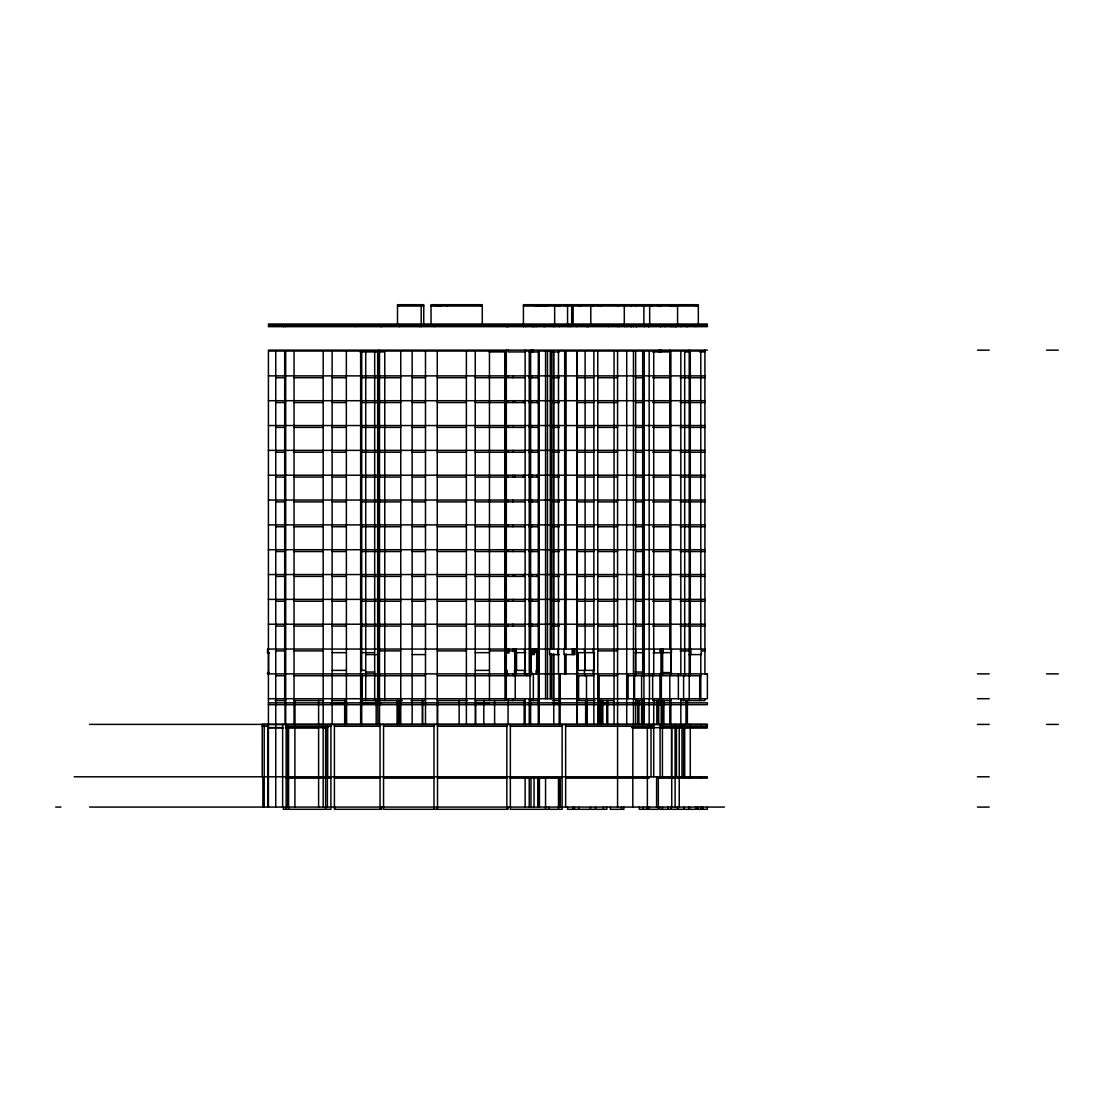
<?xml version="1.0" encoding="UTF-8"?>
<svg xmlns="http://www.w3.org/2000/svg" width="1114" height="1114" viewBox="0 0 1114 1114"><rect width="100%" height="100%" fill="white"/><g stroke="black" fill="none" stroke-linecap="round" stroke-linejoin="round"><path stroke-width="1.5" d="M268.418 807.093L268.418 351.049L360.644 351.049L360.644 724.434M397.503 306.03L423.752 306.03M431.034 306.03L482.278 306.03M523.427 306.03L590.448 306.03M590.81 306.03L698.325 306.03M268.432 324.021L707.39 324.021M268.418 350.144L707.376 350.144M977.438 350.144L989.204 350.144M1046.533 350.144L1058.3 350.144M379.066 351.049L361.702 351.049L361.702 670.725M506.313 351.049L379.512 351.049L379.512 724.434M525.14 351.049L530.626 351.049M538.271 351.049L553.769 351.049L553.769 649.058M704.911 351.049L558.476 351.049L558.476 673.886M360.059 351.927L384.233 351.927M489.116 351.927L506.313 351.927M525.362 351.927L508.068 351.927L508.068 350.172M528.983 351.927L539.26 351.927M552.405 351.927L559.242 351.927M652.651 351.927L669.793 351.927M685.013 351.927L689.218 351.927M699.717 351.927L704.911 351.927M268.418 375.878L284.697 375.878M285.699 375.878L379.066 375.878M379.512 375.878L506.313 375.878M684.692 375.878L508.068 375.878L508.068 377.716L525.237 377.716M685.013 375.878L704.911 375.878M275.743 377.716L284.697 377.716M294.04 377.716L323.171 377.716M332.125 377.716L346.343 377.716M361.702 377.716L379.066 377.716M379.512 377.716L400.748 377.716M412.152 377.716L425.492 377.716M437.259 377.716L466.39 377.716M475.246 377.716L506.313 377.716M528.983 377.716L539.26 377.716M552.586 377.716L559.423 377.716M593.859 377.716L576.676 377.716L576.676 375.878M597.758 377.716L617.574 377.716M635.634 377.716L642.694 377.716M652.651 377.716L669.793 377.716M680.181 377.716L684.692 377.716M685.013 377.716L704.911 377.716M268.418 400.706L284.697 400.706M285.699 400.706L379.066 400.706M379.512 400.706L506.313 400.706M684.692 400.706L508.068 400.706L508.068 402.558L525.237 402.558L525.084 400.706M685.013 400.706L704.911 400.706M275.743 402.558L284.697 402.558M294.04 402.558L323.171 402.558M332.125 402.558L346.343 402.558M361.702 402.558L379.066 402.558M379.512 402.558L400.748 402.558M412.152 402.558L425.492 402.558M437.259 402.558L466.39 402.558M475.246 402.558L506.313 402.558M528.983 402.558L539.26 402.558M552.586 402.558L559.423 402.558M593.859 402.558L576.676 402.558L576.676 400.706M597.758 402.558L617.574 402.558M635.634 402.558L642.694 402.558M652.651 402.558L669.793 402.558M680.181 402.558L684.692 402.558M685.013 402.558L704.911 402.558M268.418 425.548L284.697 425.548M285.699 425.548L379.066 425.548M379.512 425.548L506.313 425.548M684.692 425.548L508.068 425.548L508.068 427.386L525.237 427.386M685.013 425.548L704.911 425.548M275.743 427.386L284.697 427.386M294.04 427.386L323.171 427.386M332.125 427.386L346.343 427.386M361.702 427.386L379.066 427.386M379.512 427.386L400.748 427.386M412.152 427.386L425.492 427.386M437.259 427.386L466.39 427.386M475.246 427.386L506.313 427.386M528.983 427.386L539.26 427.386M552.586 427.386L559.423 427.386M593.859 427.386L576.676 427.386L576.676 425.548M597.758 427.386L617.574 427.386M635.634 427.386L642.694 427.386M652.651 427.386L669.793 427.386M680.181 427.386L684.692 427.386M685.013 427.386L704.911 427.386M268.418 450.376L284.697 450.376M285.699 450.376L379.066 450.376M379.512 450.376L506.313 450.376M684.692 450.376L508.068 450.376L508.068 452.228L525.237 452.228M685.013 450.376L704.911 450.376M275.743 452.228L284.697 452.228M294.04 452.228L323.171 452.228M332.125 452.228L346.343 452.228M361.702 452.228L379.066 452.228M379.512 452.228L400.748 452.228M412.152 452.228L425.492 452.228M437.259 452.228L466.39 452.228M475.246 452.228L506.313 452.228M528.983 452.228L539.26 452.228M552.586 452.228L559.423 452.228M593.859 452.228L576.676 452.228L576.676 450.376M597.758 452.228L617.574 452.228M635.634 452.228L642.694 452.228M652.651 452.228L669.793 452.228M680.181 452.228L684.692 452.228M685.013 452.228L704.911 452.228M268.418 475.218L284.697 475.218M285.699 475.218L379.066 475.218M379.512 475.218L506.313 475.218M684.692 475.218L508.068 475.218L508.068 477.057L525.237 477.057L525.084 475.218M685.013 475.218L704.911 475.218M275.743 477.057L284.697 477.057M294.04 477.057L323.171 477.057M332.125 477.057L346.343 477.057M361.702 477.057L379.066 477.057M379.512 477.057L400.748 477.057M412.152 477.057L425.492 477.057M437.259 477.057L466.39 477.057M475.246 477.057L506.313 477.057M528.983 477.057L539.26 477.057M552.586 477.057L559.423 477.057M593.859 477.057L576.676 477.057L576.676 475.218M597.758 477.057L617.574 477.057M635.634 477.057L642.694 477.057M652.651 477.057L669.793 477.057M680.181 477.057L684.692 477.057M685.013 477.057L704.911 477.057M268.418 500.047L284.697 500.047M285.699 500.047L379.066 500.047M379.512 500.047L506.313 500.047M684.692 500.047L508.068 500.047L508.068 501.885L525.237 501.885M685.013 500.047L704.911 500.047M275.743 501.885L284.697 501.885M294.04 501.885L323.171 501.885M332.125 501.885L346.343 501.885M361.702 501.885L379.066 501.885M379.512 501.885L400.748 501.885M412.152 501.885L425.492 501.885M437.259 501.885L466.39 501.885M475.246 501.885L506.313 501.885M528.983 501.885L539.26 501.885M552.586 501.885L559.423 501.885M593.859 501.885L576.676 501.885L576.676 500.047M597.758 501.885L617.574 501.885M635.634 501.885L642.694 501.885M652.651 501.885L669.793 501.885M680.181 501.885L684.692 501.885M685.013 501.885L704.911 501.885M268.418 524.889L284.697 524.889M285.699 524.889L379.066 524.889M379.512 524.889L506.313 524.889M684.692 524.889L508.068 524.889L508.068 526.727L525.237 526.727M685.013 524.889L704.911 524.889M275.743 526.727L284.697 526.727M294.04 526.727L323.171 526.727M332.125 526.727L346.343 526.727M361.702 526.727L379.066 526.727M379.512 526.727L400.748 526.727M412.152 526.727L425.492 526.727M437.259 526.727L466.39 526.727M475.246 526.727L506.313 526.727M528.983 526.727L539.26 526.727M552.586 526.727L559.423 526.727M593.859 526.727L576.676 526.727L576.676 524.889M597.758 526.727L617.574 526.727M635.634 526.727L642.694 526.727M652.651 526.727L669.793 526.727M680.181 526.727L684.692 526.727M685.013 526.727L704.911 526.727M268.418 549.717L284.697 549.717M285.699 549.717L379.066 549.717M379.512 549.717L506.313 549.717M684.692 549.717L508.068 549.717L508.068 551.555L525.237 551.555M685.013 549.717L704.911 549.717M275.743 551.555L284.697 551.555M294.04 551.555L323.171 551.555M332.125 551.555L346.343 551.555M361.702 551.555L379.066 551.555M379.512 551.555L400.748 551.555M412.152 551.555L425.492 551.555M437.259 551.555L466.39 551.555M475.246 551.555L506.313 551.555M528.983 551.555L539.26 551.555M552.586 551.555L559.423 551.555M593.859 551.555L576.676 551.555L576.676 549.717M597.758 551.555L617.574 551.555M635.634 551.555L642.694 551.555M652.651 551.555L669.793 551.555M680.181 551.555L684.692 551.555M685.013 551.555L704.911 551.555M268.418 574.546L284.697 574.546M285.699 574.546L379.066 574.546M379.512 574.546L506.313 574.546M684.692 574.546L508.068 574.546L508.068 576.398L525.237 576.398L525.084 574.546M685.013 574.546L704.911 574.546M275.743 576.398L284.697 576.398M294.04 576.398L323.171 576.398M332.125 576.398L346.343 576.398M361.702 576.398L379.066 576.398M379.512 576.398L400.748 576.398M412.152 576.398L425.492 576.398M437.259 576.398L466.39 576.398M475.246 576.398L506.313 576.398M528.983 576.398L539.26 576.398M552.586 576.398L559.423 576.398M593.859 576.398L576.676 576.398L576.676 574.546M597.758 576.398L617.574 576.398M635.634 576.398L642.694 576.398M652.651 576.398L669.793 576.398M680.181 576.398L684.692 576.398M685.013 576.398L704.911 576.398M268.418 599.388L284.697 599.388M285.699 599.388L379.066 599.388M379.512 599.388L506.313 599.388M684.692 599.388L508.068 599.388L508.068 601.226L525.237 601.226M685.013 599.388L704.911 599.388M275.743 601.226L284.697 601.226M294.04 601.226L323.171 601.226M332.125 601.226L346.343 601.226M361.702 601.226L379.066 601.226M379.512 601.226L400.748 601.226M412.152 601.226L425.492 601.226M437.259 601.226L466.39 601.226M475.246 601.226L506.313 601.226M528.983 601.226L539.26 601.226M552.586 601.226L559.423 601.226M593.859 601.226L576.676 601.226L576.676 599.388M597.758 601.226L617.574 601.226M635.634 601.226L642.694 601.226M652.651 601.226L669.793 601.226M680.181 601.226L684.692 601.226M685.013 601.226L704.911 601.226M268.418 624.216L284.697 624.216M285.699 624.216L379.066 624.216M379.512 624.216L506.313 624.216M684.692 624.216L508.068 624.216L508.068 626.068L525.237 626.068M685.013 624.216L704.911 624.216M275.743 626.068L284.697 626.068M294.04 626.068L323.171 626.068M332.125 626.068L346.343 626.068M361.702 626.068L379.066 626.068M379.512 626.068L400.748 626.068M412.152 626.068L425.492 626.068M437.259 626.068L466.39 626.068M475.246 626.068L506.313 626.068M528.983 626.068L539.26 626.068M552.586 626.068L559.423 626.068M593.859 626.068L576.676 626.068L576.676 624.216M597.758 626.068L617.574 626.068M635.634 626.068L642.694 626.068M652.651 626.068L669.793 626.068M680.181 626.068L684.692 626.068M685.013 626.068L704.911 626.068M284.697 649.058L267.541 649.058L267.541 652.832L269.296 652.832M285.699 649.058L379.066 649.058M379.512 649.058L506.313 649.058M684.692 649.058L507.19 649.058L507.19 652.999L508.945 652.999L508.945 649.058M685.013 649.058L704.911 649.058M275.743 650.896L284.697 650.896M294.04 650.896L323.171 650.896M377.674 650.896L379.066 650.896M379.512 650.896L400.748 650.896M437.259 650.896L466.39 650.896M489.464 650.896L506.313 650.896M516.576 650.896L508.068 650.896L508.068 649.058M532.269 650.896L539.26 650.896M577.066 650.896L576.676 649.058M597.758 650.896L617.574 650.896M659.516 650.896L662.941 650.896M680.181 650.896L684.692 650.896M685.013 650.896L690.29 650.896M701.458 650.896L704.911 650.896M267.541 652.651L269.296 652.651M332.125 652.651L346.343 652.651M360.644 652.651L365.322 652.651M365.726 652.651L374.68 652.651L374.68 351.049M475.246 652.651L489.464 652.651M506.132 652.651L506.132 670.377M525.836 652.651L514.501 652.651L514.501 649.058M576.732 652.651L594.556 652.651M635.105 652.651L643.238 652.651L643.238 649.058M660.825 652.651L671.422 652.651L671.422 649.058M653.194 652.832L660.63 652.832L660.63 649.058M529.54 652.999L533.898 652.999L533.898 649.058M537.742 652.999L536.266 652.999L536.266 649.058M365.726 654.586L377.674 654.586M412.152 654.586L425.492 654.586M529.874 654.586L534.274 654.586L534.274 649.058M559.172 654.586L549.578 654.586L549.578 649.058M688.675 654.586L701.347 654.586L701.347 649.058M332.125 670.377L346.343 670.377M360.644 670.377L365.322 670.377M475.246 670.377L489.464 670.377M525.836 670.377L514.501 670.377L514.501 673.886M537.561 670.377L536.099 670.377L536.099 673.886M577.149 670.377L594.556 670.377M365.726 672.048L374.68 672.048M530.334 672.048L531.81 672.048L531.81 673.886M635.105 672.048L643.238 672.048L643.238 673.886M269.296 672.577L267.541 672.577L267.541 673.886L707.376 673.873M576.732 672.577L577.832 672.577M660.825 672.577L671.422 672.577L671.422 673.886M977.438 673.873L989.204 673.873M1046.533 673.873L1058.3 673.873M275.743 675.725L284.697 675.725M294.04 675.725L360.644 675.725M361.702 675.725L379.066 675.725M379.512 675.725L425.492 675.725M437.259 675.725L506.313 675.725M530.974 675.725L508.068 675.725L508.068 673.886M593.859 675.725L576.676 675.725L576.676 673.886M597.758 675.725L617.574 675.725M628.087 675.725L700.803 675.725M268.418 698.729L707.376 698.729L707.376 673.886M977.438 698.701L989.204 698.701M275.144 700.567L285.699 700.567M294.04 700.567L323.52 700.567M331.805 700.567L346.343 700.567M361.214 700.567L379.066 700.567L379.066 350.172M379.512 700.567L402.391 700.567M411.01 700.567L425.492 700.567M437.259 700.567L467.434 700.567M475.246 700.567L506.313 700.567L506.313 350.172M508.068 700.567L525 700.567M529.512 700.567L539.19 700.567M552.405 700.567L560.467 700.567M595.099 700.567L578.612 700.567L578.612 675.557M598.176 700.567L614.204 700.567M635.802 700.567L642.5 700.567M652.651 700.567L670.725 700.567M680.612 700.567L704.911 700.567L704.911 698.729M268.418 702.85L707.376 702.85L707.376 704.689L268.418 704.689M331.067 703.282L344.407 703.282M360.825 703.282L376.964 703.282M475.079 703.282L488.935 703.282M552.628 703.282L560.607 703.282M597.995 703.282L608.105 703.282M89.566 724.392L707.376 724.406L707.376 726.272L661.549 726.272M977.438 724.42L989.204 724.42M1046.533 724.42L1058.3 724.42M262.18 724.434L267.708 724.434L267.722 807.093M268.418 724.434L707.376 724.434M262.236 726.272L267.708 726.272M285.685 726.272L331.067 726.272M334.409 726.272L380.041 726.272M383.55 726.272L434 726.272M437.51 726.272L506.842 726.272M510.351 726.272L562.124 726.272M565.634 726.272L653.723 726.272M268.418 727.665L283.429 727.665M285.699 727.665L327.641 727.665M632 727.665L682.771 727.665M683.606 727.665L707.376 727.665M268.418 727.679L283.429 727.679M285.699 727.679L318.604 727.679M323.171 727.679L327.641 727.679M632 727.679L653.723 727.679M660.087 727.679L682.924 727.679M683.606 727.679L707.376 727.679M74.22 776.792L707.376 776.792L707.376 778.143L657.204 778.143M977.438 776.806L989.218 776.806M286.145 778.143L330.9 778.143M334.409 778.143L380.041 778.143M383.55 778.143L434.014 778.143M437.524 778.143L506.856 778.143M509.92 778.143L562.138 778.143M565.647 778.143L649.17 778.143L649.17 776.82M55.7 807.065L60.964 807.065M89.566 807.065L724.476 807.065M977.438 807.079L989.204 807.079M707.362 807.093L707.362 809.293L659.725 809.293L659.725 807.093M704.911 350.172L704.911 674.067M703.226 807.093L703.226 809.293M701.207 807.093L701.207 809.293M700.803 351.049L700.803 649.225M700.803 654.057L700.803 698.729M700.79 724.434L700.79 726.272M700.803 776.82L700.803 778.143M700.79 807.093L700.79 809.293M699.717 675.544L699.717 700.567M698.325 325.33L698.325 304.707L523.427 304.707L523.427 326.653M698.088 807.093L698.088 809.293M695.86 304.707L695.86 306.03M695.86 325.33L695.86 326.653M695.832 807.093L695.832 809.293M690.833 649.058L690.833 654.586M690.29 351.049L690.29 675.725M690.276 724.434L690.29 778.143M689.747 649.058L689.747 654.586M689.538 807.093L689.538 809.293M689.218 350.172L689.218 700.567M689.329 776.82L689.329 778.143M688.814 807.093L688.814 809.293M687.394 325.33L687.394 326.653M687.38 700.441L687.38 724.434M686.308 325.33L686.308 326.653M686.001 700.441L686.001 724.434M684.692 351.049L684.692 675.725M684.678 724.434L684.692 778.143M684.191 807.093L684.191 809.293M683.606 675.557L683.606 700.567M683.606 726.272L683.606 776.82M681.977 726.272L681.977 776.82M680.682 325.33L680.682 326.653M680.835 351.049L680.835 673.886M680.835 698.729L680.835 726.272M679.234 726.272L679.234 776.82M679.248 778.143L679.248 807.093M678.37 673.886L678.37 698.896M677.883 304.707L677.883 306.03M677.855 807.093L677.855 809.293M677.577 304.707L677.577 325.33M677.479 807.093L677.479 809.293M676.49 304.707L676.49 306.03M676.49 325.33L676.49 326.653M676.477 726.272L676.477 776.82M675.738 325.33L675.738 326.653M675.112 304.707L675.112 306.03M675.112 325.33L675.112 326.653M675.056 724.434L675.098 776.82M675.098 778.143L675.098 807.093M674.179 776.82L674.179 778.143M673.497 325.33L673.497 326.653M673.148 304.707L673.148 306.03M671.993 325.33L671.993 326.653M671.756 304.707L671.756 306.03M671.756 726.272L671.756 776.82M671.742 778.143L671.742 807.093M671.505 726.119L671.477 778.143M670.879 351.049L670.879 673.886M670.879 698.729L670.865 726.272M670.767 652.651L670.767 672.577M670.837 807.093L670.865 809.293M670.447 304.707L670.447 306.03M670.447 325.33L670.447 326.653M670.336 672.577L670.336 673.886M670.141 304.707L670.141 306.03M669.793 350.172L669.793 649.058M669.793 673.886L669.793 724.434M669.598 776.82L669.598 778.143M668.163 807.093L668.163 809.293M668.052 807.093L668.052 809.293M666.019 325.33L666.019 326.653M664.724 325.33L664.724 326.653M663.888 700.441L663.888 724.434M662.983 649.058L662.983 652.651M662.983 672.577L662.983 673.886M662.816 700.441L662.816 724.434M662.552 652.651L662.552 672.577M662.329 652.651L662.329 672.577M662.426 724.434L662.426 776.82M662.426 807.093L662.426 809.293M662.162 700.441L662.162 724.434M661.897 649.058L661.897 652.651M661.897 672.577L661.897 673.886M661.368 350.172L661.368 351.927M661.465 652.651L661.465 672.577M661.368 673.886L661.368 700.567M661.256 652.651L661.256 672.577M661.201 700.441L661.201 724.434M660.992 350.172L660.992 351.927M660.755 304.707L660.755 306.03M660.755 325.33L660.755 326.653M660.518 325.33L660.518 326.653M660.254 304.707L660.254 306.03M660.24 776.82L660.24 778.143M660.087 724.434L660.087 776.82M659.934 673.886L659.934 700.567M659.377 304.707L659.377 306.03M659.363 776.82L659.363 778.143M659.196 304.707L659.168 306.03M659.168 776.82L659.154 778.143M659.015 350.172L659.015 351.927M658.736 700.441L658.736 724.434M658.332 776.82L658.332 807.093M658.165 807.093L658.165 809.293L639.352 809.293L639.352 807.093M657.817 304.707L657.817 306.03M656.856 700.441L656.856 724.434M656.606 776.82L656.606 807.093M654.266 649.058L654.266 652.832M653.723 351.049L653.723 673.886M653.723 698.729L653.723 776.82M652.609 304.707L652.609 306.03M652.651 673.886L652.651 698.896M652.484 724.434L652.484 726.272M651.022 726.272L651.022 776.82M649.657 304.707L649.699 325.33M649.462 673.886L649.462 698.896M649.337 807.093L649.337 809.293M649.17 351.049L649.17 673.886M649.17 698.729L649.17 726.272M649.016 325.33L649.016 326.653M648.571 325.33L648.571 326.653M647.359 726.272L647.359 776.82M647.373 778.505L647.373 807.093M646.997 807.093L646.997 809.293M644.254 325.33L644.254 326.653M644.254 351.049L644.254 673.886M644.254 698.729L644.254 724.434M643.878 304.707L643.878 325.33M643.934 673.886L643.934 698.896M643.321 807.093L643.321 809.293M642.792 304.707L642.792 306.03M642.806 652.651L642.806 672.048M643.001 724.434L643.001 726.272M643.015 776.82L643.015 778.143M642.694 351.049L642.694 675.725M642.694 698.729L642.694 724.434M641.873 700.441L641.873 724.434M641.608 675.557L641.608 724.434M638.879 700.441L638.879 724.434M637.793 700.441L637.793 724.434M636.456 304.707L636.456 306.03M636.456 325.33L636.456 326.653M636.15 325.33L636.15 326.653M636.178 649.058L636.178 652.651M636.178 672.048L636.178 673.886M635.634 351.049L635.634 675.725M635.634 698.729L635.634 724.434M635.537 652.651L635.537 672.048M634.562 673.886L634.562 698.896M633.769 673.886L633.769 698.896M633.476 325.33L633.476 326.653M633.462 351.049L633.462 673.886M633.462 698.729L633.462 724.434M632.808 726.272L632.808 776.82M632.808 778.143L632.808 807.093M631.638 325.33L631.638 326.653M631.332 304.707L631.332 306.03M631.011 325.33L631.011 326.653M628.087 673.886L628.087 698.729M626.722 325.33L626.722 326.653M626.709 351.049L626.709 724.434M624.606 304.707L624.606 306.03M624.662 325.33L624.662 326.653M624.3 304.707L624.3 325.33M623.91 807.093L623.91 809.293L610.333 809.293L610.333 807.093M621.515 807.093L621.515 809.293M619.203 325.33L619.203 326.653M617.824 304.707L617.824 306.03M617.588 325.33L617.588 326.653M617.574 351.049L617.574 724.434M617.574 726.119L617.574 776.82M617.574 778.505L617.574 807.093M614.065 351.049L614.065 724.434M608.481 325.33L608.481 326.653M607.743 700.441L607.743 724.434M606.865 807.093L606.865 809.293L567.541 809.293L567.541 807.093M606.782 700.441L606.782 724.434M603.412 807.093L603.412 809.293M602.799 700.441L602.855 724.434M601.476 700.441L601.476 724.434M600.836 304.707L600.836 306.03M600.335 700.441L600.488 724.434M599.137 675.544L599.137 724.434M598.399 304.707L598.399 306.03M597.758 351.049L597.758 724.434M595.572 807.093L595.572 809.293M593.859 351.049L593.859 724.434M593.72 652.651L593.72 670.377M593.275 304.707L593.275 306.03M593.177 649.058L593.177 652.651M593.177 670.377L593.177 673.886M590.81 304.707L590.81 325.33M590.448 807.093L590.448 809.293M588.596 325.33L588.596 326.653M587.663 325.33L587.663 326.653M587.217 700.441L587.217 724.434M586.897 700.441L586.897 724.434M586.493 675.557L586.493 700.567M586.27 325.33L586.27 326.653M585.644 700.441L585.644 724.434M585.254 652.651L585.254 670.377M585.115 351.049L585.115 670.572M585.115 673.886L585.115 675.725M584.975 652.651L584.975 670.377M584.418 649.058L584.418 652.651M584.418 670.377L584.418 673.886M580.408 304.707L580.408 306.03M578.932 304.707L578.932 306.03M578.695 807.093L578.695 809.293M577.985 652.651L577.985 670.377M577.706 652.651L577.706 670.377M577.386 652.651L577.386 672.577M577.275 351.049L577.275 724.434M577.01 351.049L577.01 724.434M576.732 325.33L576.732 326.653M574.977 649.058L574.977 654.586L563.99 654.586L563.99 649.058M574.378 807.093L574.378 809.293M573.599 649.058L573.599 654.586M573.153 304.707L573.153 325.33M573.042 807.093L573.042 809.293M572.206 649.058L572.206 654.586M571.691 304.707L571.691 325.33M570.911 325.33L570.911 326.653M568.043 325.33L568.043 326.653M567.569 304.707L567.569 325.33M566.093 304.707L566.093 306.03M566.065 351.049L566.065 649.058M566.065 654.015L566.065 673.886M565.634 724.434L565.647 807.093M564.687 351.049L564.687 649.058M564.687 654.015L564.687 673.886M562.124 724.434L562.124 809.293L510.351 809.293L510.351 724.434M560.314 778.505L560.314 807.093M560.133 673.886L560.133 724.434M559.799 304.707L559.799 306.03M559.548 673.886L559.548 698.729M559.284 304.707L559.284 306.03M559.284 325.33L559.284 326.653M559.158 673.886L559.158 724.434M558.963 778.505L558.963 807.093M558.49 778.505L558.476 809.293M557.78 649.058L557.78 654.586M557.306 304.707L557.306 306.03M556.708 304.707L556.708 306.03M555.232 304.707L555.232 306.03M554.869 325.33L554.869 326.653M554.661 304.707L554.661 325.33M554.145 304.707L554.145 306.03M553.769 654.015L553.769 724.434M553.435 351.049L553.435 649.058M553.435 654.015L553.435 698.729M553.185 325.33L553.185 326.653M551.653 351.049L551.653 649.058M551.653 654.015L551.653 698.729M551.152 351.049L551.152 649.058M551.152 654.015L551.152 673.886M550.26 351.049L550.26 649.058M550.26 654.015L550.26 698.729M548.798 807.093L548.798 809.293M547.573 304.707L547.573 306.03M547.475 351.049L547.475 698.729M546.626 304.707L546.626 306.03M546.403 304.707L546.403 306.03M545.568 351.049L545.568 698.729M545.554 778.505L545.554 809.293M545.359 304.707L545.359 306.03M544.927 304.707L545.011 306.03M544.927 325.33L544.927 326.653M543.883 325.33L543.883 326.653M543.548 304.707L543.548 306.03M541.446 304.707L541.446 306.03M539.984 304.707L539.984 306.03M539.427 778.505L539.427 807.093M539.19 304.707L539.19 306.03M539.246 351.049L539.246 724.434M538.48 304.707L538.48 306.03M538.522 649.058L538.522 652.651L536.099 652.651L536.099 649.058M538.522 673.886L538.522 672.577L537.059 672.577L537.059 673.886M538.438 778.143L538.438 807.093M538.299 351.049L538.271 724.434M537.937 652.651L537.937 672.577M538.076 778.505L538.076 807.093M537.714 304.707L537.797 306.03M537.784 400.706L537.7 402.558M537.784 475.218L537.7 477.057M537.7 574.546L537.784 576.398M537.644 652.651L537.561 673.886M537.059 304.707L537.018 306.03M537.059 649.058L536.976 670.377M536.837 325.33L536.837 326.653M536.837 400.706L536.837 402.558M536.837 475.218L536.837 477.057M536.837 574.546L536.837 576.398M536.837 649.058L536.837 650.896M536.683 652.651L536.683 670.377M534.623 304.707L534.623 306.03M534.623 325.33L534.623 326.653M534.052 778.143L534.052 807.093M533.55 325.33L533.55 326.653M533.355 350.172L533.355 351.927M533.355 673.886L533.355 700.567M532.812 649.058L532.812 652.999M532.269 350.172L532.269 351.927M532.269 375.878L532.269 377.716M532.269 400.706L532.269 402.558M532.269 425.548L532.269 427.386M532.269 450.376L532.269 452.228M532.269 475.218L532.269 477.057M532.269 500.047L532.269 501.885M532.269 524.889L532.269 526.727M532.269 549.717L532.269 551.555M532.269 574.546L532.269 576.398M532.269 599.388L532.269 601.226M532.269 624.216L532.269 626.068M532.074 325.33L532.074 326.653M531.726 649.058L531.726 652.999M531.448 649.058L531.448 652.999M531.225 654.266L531.225 672.048M530.96 350.172L530.974 351.927M530.974 400.706L530.974 402.558M530.974 475.218L530.974 477.057M530.974 574.546L530.974 576.398M530.932 654.266L530.932 672.048M530.974 778.505L530.974 807.093M530.626 350.172L530.626 673.886M530.626 698.729L530.626 724.434M530.013 400.706L530.013 402.558M530.013 475.218L530.013 477.057M530.013 574.546L530.013 576.398M530.041 673.886L530.041 700.567M529.247 351.049L529.247 673.886M529.247 698.729L529.247 724.434M529.247 778.505L529.247 807.093M526.741 673.886L526.741 675.725M525.85 325.33L525.85 326.653M525.14 673.886L525.126 350.172L525.084 351.927M525.14 698.729L525.14 724.434M525.14 778.505L525.14 807.093M525 652.651L525 670.377M524.443 649.058L524.443 652.651M524.443 670.377L524.443 673.886M524.123 400.706L524.123 402.558M524.123 475.218L524.123 477.057M524.123 574.546L524.123 576.398M524.165 700.441L524.165 724.434M523.413 400.706L523.413 402.558M523.413 475.218L523.413 477.057M523.413 574.546L523.413 576.398M516.534 652.651L516.534 670.377M516.255 652.651L516.255 670.377M515.963 649.058L515.963 652.651M515.963 670.377L515.963 673.886M515.698 649.058L515.698 652.651M515.698 670.377L515.698 673.886M515.378 652.651L515.378 670.377M515.225 400.706L515.225 402.558M515.225 475.218L515.225 477.057M515.225 574.546L515.225 576.398M515.225 649.058L515.225 650.896M515.225 675.544L515.225 698.729M515.086 652.651L515.086 670.377M514.738 649.058L514.738 654.586M514.738 670.377L514.738 673.886M512.844 375.878L512.844 377.716M512.844 400.706L512.844 402.558M512.844 425.548L512.844 427.386M512.844 450.376L512.844 452.228M512.844 475.218L512.844 477.057M512.844 500.047L512.844 501.885M512.844 524.889L512.844 526.727M512.844 549.717L512.844 551.555M512.844 574.546L512.844 576.398M512.844 599.388L512.844 601.226M512.844 624.216L512.844 626.068M512.844 649.058L512.844 650.896M512.844 673.886L512.844 675.725M512.844 698.729L512.844 700.567M508.081 325.33L508.081 326.653M508.068 698.729L508.068 724.434M508.054 807.093L508.054 809.293L437.51 809.293L437.51 724.434M507.692 325.33L507.692 326.653M507.678 375.878L507.678 377.716M507.678 400.706L507.678 402.558M507.678 425.548L507.678 427.386M507.678 450.376L507.678 452.228M507.678 475.218L507.678 477.057M507.678 500.047L507.678 501.885M507.678 524.889L507.678 526.727M507.678 549.717L507.678 551.555M507.678 574.546L507.678 576.398M507.678 599.388L507.678 601.226M507.678 624.216L507.678 626.068M507.678 673.886L507.678 675.725M507.19 670.377L507.19 673.886M506.842 724.434L506.842 809.293M506.327 325.33L506.327 326.653M505.004 700.567L505.004 351.049L504.907 675.725M494.602 700.441L494.602 724.434M489.464 351.049L489.464 700.567M483.81 700.441L483.81 724.434M482.278 325.33L482.278 304.707L431.034 304.707L431.034 325.33M480.524 304.707L480.524 306.03M475.734 700.441L475.734 724.434M475.246 351.049L475.246 724.434M466.39 351.049L466.39 724.434M459.149 700.441L459.149 724.434M446.825 304.707L446.825 306.03M441.381 304.707L441.381 306.03M438.749 304.707L438.749 306.03M437.691 700.441L437.691 724.434M437.259 351.049L437.259 724.434M437.245 807.093L437.245 809.293L383.55 809.293L383.55 724.434M436.994 304.707L436.994 306.03M434.627 325.33L434.627 326.653M434.446 304.707L434.446 306.03M434 724.434L434 809.293M425.492 351.049L425.492 724.434M423.752 325.33L423.752 304.707L397.503 304.707L397.503 325.33M422.679 700.441L422.679 724.434M422.331 700.441L422.331 724.434M421.203 304.707L421.203 326.653M419.449 325.33L419.449 326.653M412.152 351.049L412.152 724.434M400.748 351.049L400.748 724.434M399.258 304.707L399.258 306.03M399.272 325.33L399.272 326.653M399.244 700.441L399.244 724.434M397.935 700.441L397.935 724.434M397.503 700.441L397.503 724.434M397.322 700.441L397.322 724.434M384.776 351.049L384.776 700.567M381.712 325.33L381.712 326.653M381.698 807.093L381.698 809.293L334.409 809.293L334.409 724.434M380.835 325.33L380.835 326.653M380.821 702.85L380.821 704.689M380.821 807.093L380.821 809.293M380.041 724.434L380.041 809.293M378.635 351.049L378.635 700.567M377.757 700.441L377.924 724.434M377.674 351.049L377.674 700.567M376.17 700.441L376.17 724.434M374.68 654.057L374.68 700.567M365.726 351.049L365.726 700.567M362.12 673.886L362.12 700.567M361.702 673.886L361.702 724.434M355.394 325.33L355.394 326.653M346.426 700.441L346.426 724.434L346.343 351.049M345.549 700.441L345.549 724.434M344.672 700.441L344.672 724.434M334.66 807.093L334.66 809.293M332.125 351.049L332.125 724.434M330.9 724.434L330.9 809.293L283.318 809.293L283.318 807.093M327.558 726.272L327.558 776.82M327.391 778.143L327.391 807.093M327.391 726.272L327.391 776.82M325.622 726.272L325.622 776.82M325.622 778.505L325.622 809.293M323.171 351.049L323.171 724.434M323.157 726.119L323.157 776.82M323.171 778.505L323.171 807.093M318.604 700.441L318.604 724.434M318.604 726.119L318.604 776.82M318.604 778.505L318.604 807.093M294.959 700.441L294.987 724.434M294.904 726.119L294.904 776.82M294.918 778.505L294.918 807.093M294.04 351.049L294.04 724.434M288.582 726.272L288.582 776.82M288.596 778.143L288.582 809.293M287.704 726.119L287.704 776.82M287.718 778.505L287.718 807.093M286.145 724.434L286.145 809.293M285.713 325.33L285.713 326.653M285.699 351.049L285.699 724.434M285.087 700.441L285.087 724.434M284.697 351.049L284.697 700.567M283.346 325.33L283.346 326.653M282.636 724.434L282.636 807.093M275.743 351.049L275.743 807.093M268.585 652.651L268.585 672.577M267.875 776.82L267.875 778.143M264.199 724.434L264.213 807.093M262.89 776.82L262.89 807.093M262.236 724.434L262.236 776.82M707.39 325.33L268.432 325.33L268.432 326.653L707.39 326.653L707.39 325.33M658.193 724.434L658.193 700.441L658.096 724.434M651.217 306.03L651.217 304.707L651.077 306.03"/></g></svg>
